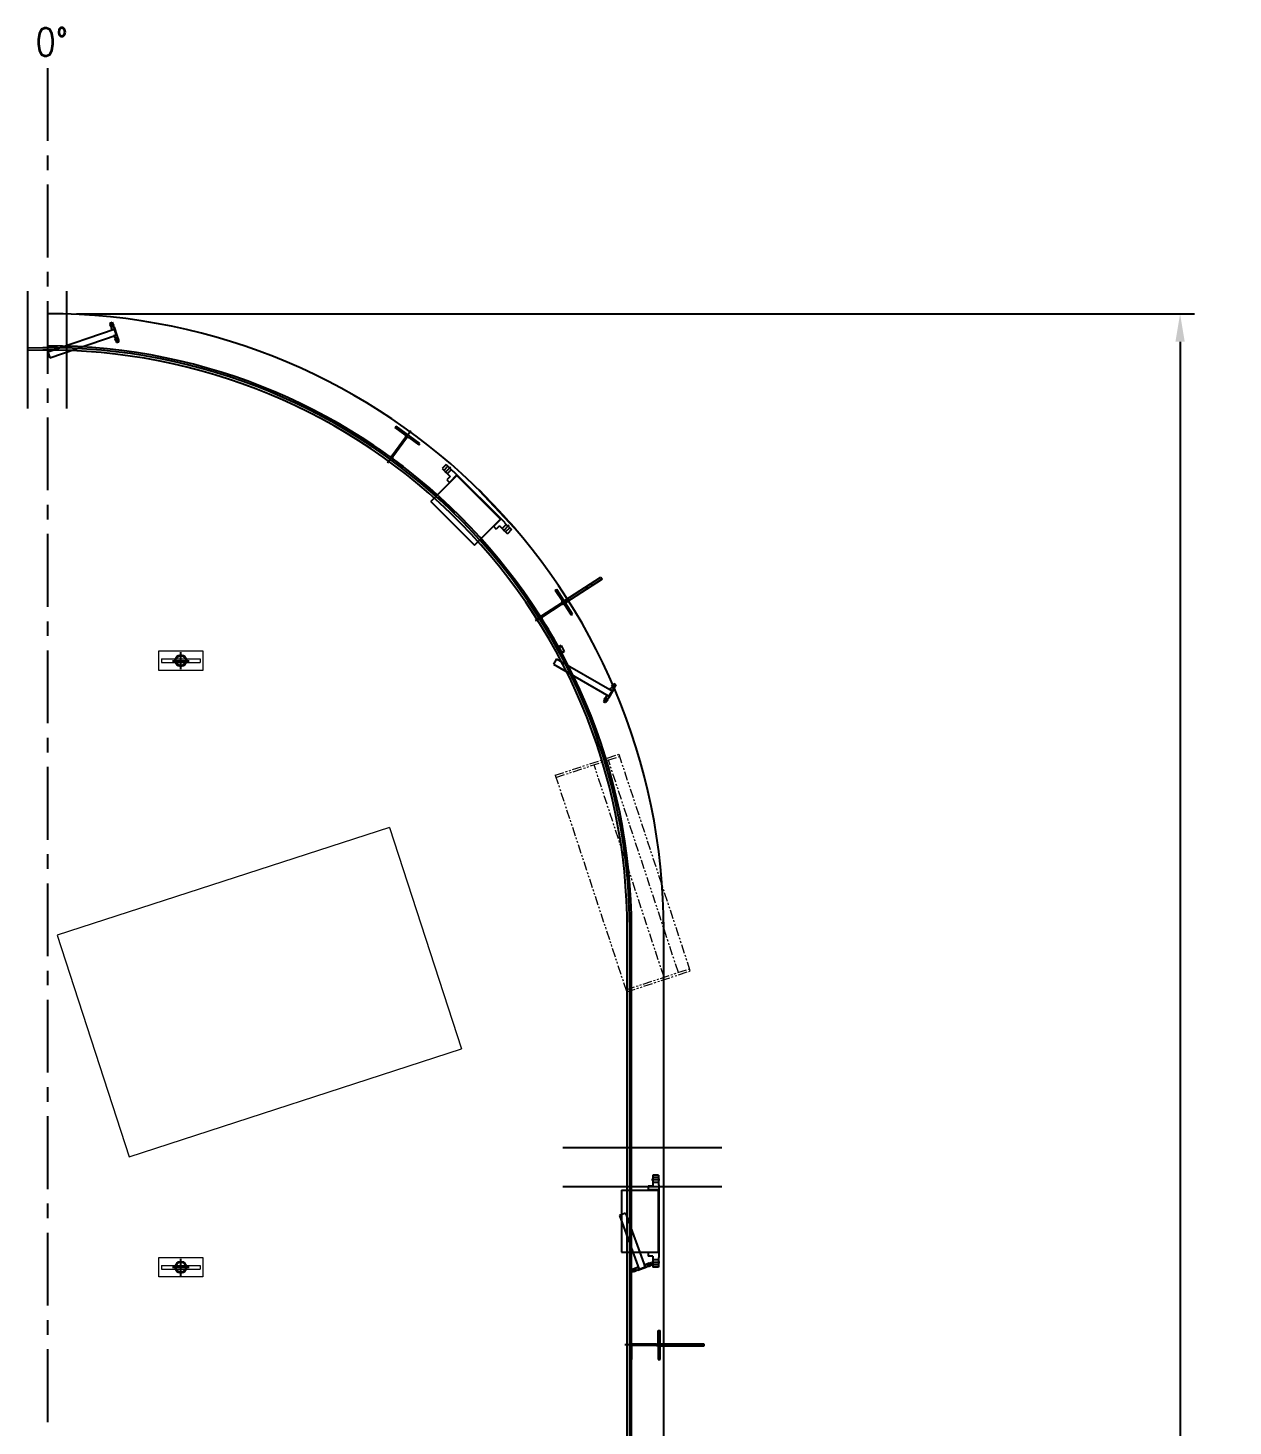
# Model space of a CAD drawing. Extents: x -3358 to -2794, y -13 to 855.
# Drawn here: x -3042.8 to -2794.4, y 567.1 to 855.2 of the extents above; entities that cross this region are included whole.
import ezdxf
from ezdxf.enums import TextEntityAlignment as Align

# ---------------------------------------------------------------- set-up
doc = ezdxf.new("R2010")
doc.units = 0
doc.header["$LTSCALE"] = 12
doc.header["$MEASUREMENT"] = 0
doc.header["$PDMODE"] = 33
doc.header["$PDSIZE"] = -0.5
doc.linetypes.add('CENTER', pattern=[2, 1.25, -0.25, 0.25, -0.25])
doc.linetypes.add('PHANTOM2', pattern=[1.25, 0.625, -0.125, 0.125, -0.125, 0.125, -0.125])
doc.layers.get('Defpoints').update_dxf_attribs({"linetype": 'CONTINUOUS'})
for name, color, linetype in [('1 PIPE', 7, 'CONTINUOUS'), ('1-150-RFSO', 14, 'CONTINUOUS'), ('12 PIPE', 7, 'CONTINUOUS'), ('12-150-RFSO', 14, 'CONTINUOUS'), ('2 PIPE', 7, 'CONTINUOUS'), ('3-4-THRDCPLG', 14, 'CONTINUOUS'), ('6X20', 3, 'CONTINUOUS'), ('CENTER', 6, 'CENTER'), ('COVER', 3, 'CONTINUOUS'), ('DIM', 1, 'CONTINUOUS'), ('EXTERNALS', 3, 'CONTINUOUS'), ('REPAD', 7, 'CONTINUOUS'), ('ROOF', 140, 'CONTINUOUS'), ('SHELL', 40, 'CONTINUOUS'), ('stack conn.', 191, 'CONTINUOUS'), ('TEXT', 4, 'CONTINUOUS')]:
    doc.layers.add(name, color=color, linetype=linetype)
for name, color, linetype, lineweight in [('AM_0', 7, 'CONTINUOUS', 30), ('AM_11', 92, 'PHANTOM2', 25), ('Process-AM_7', 142, 'CENTER', 25)]:
    doc.layers.add(name, color=color, linetype=linetype, lineweight=lineweight)
doc.styles.add('ROMANS', font='ROMANS.shx', dxfattribs={"width": 0.85, "height": 5.76})
doc.styles.get("Standard").update_dxf_attribs({"font": 'sanss___.ttf'})
doc.dimstyles.get("Standard").update_dxf_attribs({"dimtxt": 0.18, "dimasz": 0.18, "dimexe": 0.18, "dimexo": 0.0625, "dimgap": 0.09, "dimtad": 0, "dimtih": 1, "dimtoh": 1, "dimdec": 4, "dimzin": 0, "dimdsep": 46, "dimtxsty": 'Standard', "dimcen": 0.09, "dimadec": 0, "dimazin": 0, "dimtfac": 1, "dimtdec": 4, "dimtofl": 0, "dimtmove": 0, "dimatfit": 3, "dimfxl": 1, "dimtolj": 1, "dimtzin": 0, "dimarcsym": 0})

# ---------------------------------------------------------------- blocks, each defined once
blk = doc.blocks.new('A$C1b871768')
at = {"layer": '6X20'}
for p, q in [((-5.88, 3), (-6.25, 3)), ((-6.25, 3), (-6.25, -3)), ((-5.88, 0.44), (-5.88, 3)), ((-0.38, 3), (0, 3)), ((-0.38, 0.44), (-0.38, 3)), ((0, 3), (0, -3)), ((-5.5, 0.12), (-0.75, 0.12)), ((-5.88, -0.44), (-5.88, -3)), ((-5.5, -0.12), (-0.75, -0.12)), ((-0.38, -0.44), (-0.38, -3)), ((-5.88, -3), (-6.25, -3)), ((-0.38, -3), (0, -3))]:
    blk.add_line(p, q, dxfattribs=at)
for points in [[(-5.5, 0.12, -0.083285), (-5.65, 0.15, -0.09084), (-5.77, 0.22, -0.104065), (-5.85, 0.32, -0.115836), (-5.88, 0.44, -0.115836)], [(-0.75, 0.12, 0.083285), (-0.6, 0.15, 0.09084), (-0.48, 0.22, 0.104065), (-0.4, 0.32, 0.115836), (-0.38, 0.44, 0.115836)], [(-5.5, -0.12, 0.083285), (-5.65, -0.15, 0.09084), (-5.77, -0.22, 0.104065), (-5.85, -0.32, 0.115836), (-5.88, -0.44, 0.115836)], [(-0.75, -0.12, -0.083285), (-0.6, -0.15, -0.09084), (-0.48, -0.22, -0.104065), (-0.4, -0.32, -0.115836), (-0.38, -0.44, -0.115836)]]:
    blk.add_lwpolyline(points, format="xyb", dxfattribs=at)
at = {"layer": 'CENTER'}
blk.add_line((-7.24, 0), (0.99, 0), dxfattribs=at)
blk = doc.blocks.new('A$Cff0bea57')
at = {"layer": '3-4-THRDCPLG'}
for p, q in [((-0.69, 1), (-0.69, 0)), ((-0.69, 1), (0.69, 1)), ((0.69, 0), (-0.69, 0)), ((-0.51, 0.45), (-0.53, 1)), ((-0.51, 0.45), (0.51, 0.45)), ((-0.46, 0.45), (-0.46, 0)), ((0.46, 0.45), (0.46, 0)), ((0.51, 0.45), (0.53, 1)), ((0.69, 1), (0.69, 0))]:
    blk.add_line(p, q, dxfattribs=at)
blk = doc.blocks.new('A$Ce1fdb81c')
at = {"layer": '12 PIPE'}
for p, q in [((-5.58, 3.51), (-0.06, 8.68)), ((-0.06, 8.68), (8.65, -0.63)), ((-5.58, 3.51), (3.14, -5.8)), ((3.14, -5.8), (8.65, -0.63))]:
    blk.add_line(p, q, dxfattribs=at)
at = {"layer": '12-150-RFSO'}
for p, q in [((-2.15, 11), (-3.02, 10.19)), ((-3.02, 10.19), (-1.44, 8.5)), ((-1.81, 10.63), (-2.67, 9.82)), ((-2.15, 11), (-0.78, 9.54)), ((-1.12, 9.9), (-1.99, 9.09)), ((-0.01, 8.81), (-1.61, 7.31)), ((-0.78, 9.54), (-0.74, 9.58)), ((-0.74, 9.58), (9.51, -1.37)), ((-1.44, 8.5), (-2.12, 7.86)), ((-2.12, 7.86), (-1.57, 7.27)), ((7.15, -2.04), (7.7, -2.64)), ((8.79, -0.6), (7.19, -2.09)), ((8.39, -2), (7.7, -2.64)), ((8.39, -2), (9.97, -3.68)), ((9.81, -1.78), (8.94, -2.59)), ((9.47, -1.41), (9.51, -1.37)), ((9.47, -1.41), (10.83, -2.87)), ((10.49, -2.51), (9.62, -3.32)), ((10.83, -2.87), (9.97, -3.68))]:
    blk.add_line(p, q, dxfattribs=at)
at = {"layer": 'CENTER'}
for p, q in [((-1.28, 10.44), (-2.51, 9.29)), ((10.33, -1.97), (9.1, -3.12))]:
    blk.add_line(p, q, dxfattribs=at)
at = {"layer": 'REPAD'}
for p, q in [((-7.78, 7.6), (-7.62, 7.78)), ((7.06, -8.27), (7.26, -8.12))]:
    blk.add_line(p, q, dxfattribs=at)
for points in [[(-4.3, 4.71, 0.009403), (-7.62, 7.78)], [(7.26, -8.12, 0.009403), (4.41, -4.6, 0.009403)]]:
    blk.add_lwpolyline(points, format="xyb", dxfattribs=at)
blk = doc.blocks.new('A$C379cbd7f')
at = {"layer": '2 PIPE'}
for radius in [1.19, 1.03]:
    blk.add_circle((4.5, 2), radius, dxfattribs=at)
at = {"layer": 'EXTERNALS', "lineweight": 18}
for p, q in [((0, 0), (0, 4)), ((0, 4), (9, 4)), ((9, 4), (9, 0)), ((9, 0), (0, 0)), ((0.5, 2.38), (0.5, 1.62)), ((0.5, 2.38), (3.37, 2.38)), ((0.5, 1.62), (3.37, 1.62)), ((3.54, 2.38), (5.46, 2.38)), ((3.54, 1.62), (5.46, 1.62)), ((5.63, 2.38), (8.5, 2.38)), ((5.63, 1.62), (8.5, 1.62)), ((8.5, 2.38), (8.5, 1.62))]:
    blk.add_line(p, q, dxfattribs=at)
at = {"layer": 'Process-AM_7'}
for p, q in [((4.5, 0.25), (4.5, 3.75)), ((2.75, 2), (6.25, 2))]:
    blk.add_line(p, q, dxfattribs=at)
blk = doc.blocks.new('*D254')
at = {"layer": 'Defpoints', "color": 0, "transparency": 16777216}
for p in [(-3038.77, 796.33), (-2805.36, 796.33), (-3038.77, 278.33)]:
    blk.add_point(p, dxfattribs=at)
at = {"layer": 'TEXT', "color": 0, "lineweight": -2, "transparency": 16777216}
for p, q in [((-3032.77, 796.33), (-2802.36, 796.33)), ((-2805.36, 790.57), (-2805.36, 554.75)), ((-2805.36, 284.09), (-2805.36, 519.92)), ((-3032.77, 278.33), (-2802.36, 278.33))]:
    blk.add_line(p, q, dxfattribs=at)
at = {"layer": 'TEXT', "color": 0, "transparency": 16777216}
for points in [[(-2806.32, 790.57), (-2804.4, 790.57), (-2805.36, 796.33)], [(-2806.32, 284.09), (-2804.4, 284.09), (-2805.36, 278.33)]]:
    blk.add_solid(points, dxfattribs=at)
at = {"layer": 'TEXT', "color": 0, "transparency": 16777216, "char_height": 5.76, "attachment_point": 5, "style": 'ROMANS'}
for s, insert in [('\\A1;43\'-2"', (-2805.36, 545.56)), ('\\A1;[518]', (-2805.36, 528.14))]:
    blk.add_mtext(s, dxfattribs=dict(at, insert=insert))

msp = doc.modelspace()

# ---------------------------------------------------------------- linework, layer by layer
at = {"layer": '1 PIPE'}
for p, q in [((-3038.68714, 788.46047), (-3025.01063, 793.16967)), ((-3025.01063, 793.16967), (-3024.58251, 791.92631)), ((-3038.25902, 787.21711), (-3024.58251, 791.92631)), ((-3038.68714, 788.46047), (-3038.25902, 787.21711)), ((-2933.82294, 725.22563), (-2934.48044, 724.08681)), ((-2934.48044, 724.08681), (-2923.0599, 717.49315)), ((-2933.82294, 725.22563), (-2922.4024, 718.63198)), ((-2922.4024, 718.63198), (-2923.0599, 717.49315)), ((-2919.65198, 610.96753), (-2920.88768, 610.51778)), ((-2919.65198, 610.96753), (-2915.60559, 599.85015)), ((-2920.88768, 610.51778), (-2916.84128, 599.4004)), ((-2915.60559, 599.85015), (-2916.84128, 599.4004))]:
    msp.add_line(p, q, dxfattribs=at)
at = {"layer": '1-150-RFSO'}
for p, q in [((-3025.90206, 794.41478), (-3025.4293, 794.57757)), ((-3025.90206, 794.41478), (-3025.52563, 793.32153)), ((-3025.34791, 794.34119), (-3025.82067, 794.1784)), ((-3025.14443, 793.75024), (-3025.61719, 793.58745)), ((-3025.58472, 793.30118), (-3025.52563, 793.32153)), ((-3025.58472, 793.30118), (-3025.48339, 793.00689)), ((-3024.89976, 793.23164), (-3025.49071, 793.02816)), ((-3025.4293, 794.57757), (-3025.06304, 793.51386)), ((-3025.06304, 793.51386), (-3025.00394, 793.53421)), ((-3025.00394, 793.53421), (-3024.35281, 791.64317)), ((-3025.05526, 791.76353), (-3024.95393, 791.46924)), ((-3024.45699, 791.94573), (-3025.04794, 791.74225)), ((-3024.95393, 791.46924), (-3024.89484, 791.48958)), ((-3024.89484, 791.48958), (-3024.5184, 790.39633)), ((-3024.33051, 791.38644), (-3024.80327, 791.22366)), ((-3024.12703, 790.79549), (-3024.59979, 790.63271)), ((-3024.5184, 790.39633), (-3024.04564, 790.55911)), ((-3024.4119, 791.62282), (-3024.35281, 791.64317)), ((-3024.4119, 791.62282), (-3024.04564, 790.55911)), ((-2923.59441, 717.44235), (-2924.17253, 716.44101)), ((-2923.49291, 717.74315), (-2923.64854, 717.4736)), ((-2923.64854, 717.4736), (-2923.59441, 717.44235)), ((-2922.9629, 717.41117), (-2923.50416, 717.72367)), ((-2922.1229, 718.86609), (-2923.1229, 717.13404)), ((-2922.67979, 719.15153), (-2922.83541, 718.88198)), ((-2922.2829, 718.58896), (-2922.82416, 718.90146)), ((-2922.67979, 719.15153), (-2922.62566, 719.12028)), ((-2922.04753, 720.12162), (-2922.62566, 719.12028)), ((-2922.05202, 719.11385), (-2922.48503, 719.36385)), ((-2921.61452, 719.87162), (-2922.17702, 718.89734)), ((-2922.17702, 718.89734), (-2922.1229, 718.86609)), ((-2921.73952, 719.65511), (-2922.17253, 719.90511)), ((-2922.04753, 720.12162), (-2921.61452, 719.87162)), ((-2924.17253, 716.44101), (-2923.73952, 716.19101)), ((-2923.61452, 716.40752), (-2924.04753, 716.65752)), ((-2923.17702, 717.16529), (-2923.73952, 716.19101)), ((-2923.30202, 716.94878), (-2923.73503, 717.19878)), ((-2923.17702, 717.16529), (-2923.1229, 717.13404)), ((-2917.2834, 599.70506), (-2918.36992, 599.3096)), ((-2918.36992, 599.3096), (-2918.19891, 598.83975)), ((-2917.96398, 598.92526), (-2918.13499, 599.3951)), ((-2917.37668, 599.13902), (-2917.54769, 599.60887)), ((-2917.01229, 599.87024), (-2917.30477, 599.76379)), ((-2917.30477, 599.76379), (-2917.2834, 599.70506)), ((-2915.24099, 599.84983), (-2917.12038, 599.16579)), ((-2916.81968, 599.27524), (-2917.03344, 599.86255)), ((-2915.48412, 600.42645), (-2915.7766, 600.32)), ((-2915.54169, 599.74039), (-2915.75546, 600.3277)), ((-2915.48412, 600.42645), (-2915.46274, 600.36772)), ((-2914.37622, 600.76318), (-2915.46274, 600.36772)), ((-2914.20521, 600.29334), (-2915.26237, 599.90857)), ((-2915.26237, 599.90857), (-2915.24099, 599.84983)), ((-2915.02744, 599.99407), (-2915.19846, 600.46392)), ((-2914.44014, 600.20783), (-2914.61115, 600.67768)), ((-2914.37622, 600.76318), (-2914.20521, 600.29334)), ((-2917.14175, 599.22452), (-2918.19891, 598.83975)), ((-2917.14175, 599.22452), (-2917.12038, 599.16579))]:
    msp.add_line(p, q, dxfattribs=at)
at = {"layer": '12 PIPE'}
for p, q in [((-2920.43738, 615.70721), (-2920.43738, 602.95721)), ((-2920.43738, 615.70721), (-2912.88307, 615.70721)), ((-2912.88307, 615.70721), (-2912.88307, 602.95721)), ((-2920.43738, 602.95721), (-2912.88307, 602.95721))]:
    msp.add_line(p, q, dxfattribs=at)
at = {"layer": '12-150-RFSO'}
for p, q in [((-2914.00807, 618.83221), (-2914.00807, 616.51971)), ((-2912.82057, 618.83221), (-2914.00807, 618.83221)), ((-2912.82057, 618.33221), (-2914.00807, 618.33221)), ((-2912.82057, 617.33221), (-2914.00807, 617.33221)), ((-2912.82057, 618.83221), (-2912.82057, 616.83221)), ((-2912.82057, 616.83221), (-2912.75807, 616.83221)), ((-2912.75807, 616.83221), (-2912.75807, 601.83221)), ((-2914.00807, 616.51971), (-2914.94557, 616.51971)), ((-2914.94557, 616.51971), (-2914.94557, 615.70721)), ((-2912.75807, 615.77221), (-2914.94557, 615.77221)), ((-2914.94557, 602.95721), (-2914.94557, 602.14471)), ((-2912.75807, 602.89221), (-2914.94557, 602.89221)), ((-2914.00807, 602.14471), (-2914.94557, 602.14471)), ((-2914.00807, 602.14471), (-2914.00807, 599.83221)), ((-2912.82057, 601.33221), (-2914.00807, 601.33221)), ((-2912.82057, 600.33221), (-2914.00807, 600.33221)), ((-2912.82057, 599.83221), (-2914.00807, 599.83221)), ((-2912.82057, 601.83221), (-2912.82057, 599.83221)), ((-2912.82057, 601.83221), (-2912.75807, 601.83221))]:
    msp.add_line(p, q, dxfattribs=at)
at = {"layer": 'AM_0'}
msp.add_line((-2949.79229, 759.95486), (-2942.44709, 752.10561), dxfattribs=at)
at = {"layer": 'AM_11', "lineweight": 18, "ltscale": 0.25}
for p, q in [((-2934.10879, 701.22617), (-2921.02045, 705.53555)), ((-2933.9635, 700.78491), (-2920.87516, 705.09429)), ((-2911.70239, 659.61061), (-2926.11049, 703.37054)), ((-2908.74816, 660.5833), (-2923.15626, 704.34323)), ((-2921.02045, 705.53555), (-2906.31931, 660.88562)), ((-2934.10879, 701.22617), (-2919.40765, 656.57624)), ((-2919.5554, 657.02498), (-2906.46706, 661.33436)), ((-2919.40765, 656.57624), (-2906.31931, 660.88562))]:
    msp.add_line(p, q, dxfattribs=at)
at = {"layer": 'CENTER'}
for p, q in [((-3038.76721, 846.93873), (-3038.76721, 227.72569)), ((-3025.01168, 794.12645), (-3025.95342, 793.80219)), ((-3023.99428, 791.17171), (-3024.93602, 790.84744)), ((-2921.68099, 719.26048), (-2922.54356, 719.75848)), ((-2923.24349, 716.55415), (-2924.10606, 717.05215)), ((-2912.57256, 617.83221), (-2914.25607, 617.83221)), ((-2917.58551, 598.79909), (-2917.92616, 599.73503)), ((-2914.64897, 599.8679), (-2914.98962, 600.80385)), ((-2912.57256, 600.83221), (-2914.25607, 600.83221))]:
    msp.add_line(p, q, dxfattribs=at)
at = {"layer": 'COVER'}
for p, q in [((-2932.298, 737.17647), (-2924.73919, 742.06158)), ((-2924.46779, 741.64165), (-2932.02661, 736.75653)), ((-2926.78637, 740.73853), (-2926.51497, 740.3186)), ((-2924.73919, 742.06158), (-2924.46779, 741.64165)), ((-2927.73122, 740.12789), (-2927.45982, 739.70796)), ((-2932.02661, 736.75653), (-2932.298, 737.17647)), ((-2912.51721, 584.08221), (-2903.51721, 584.08221)), ((-2912.51721, 583.58221), (-2912.51721, 584.08221)), ((-2903.51721, 583.58221), (-2912.51721, 583.58221)), ((-2907.07971, 584.08221), (-2907.07971, 583.58221)), ((-2905.95471, 584.08221), (-2905.95471, 583.58221)), ((-2903.51721, 584.08221), (-2903.51721, 583.58221))]:
    msp.add_line(p, q, dxfattribs=at)
at = {"layer": 'Defpoints'}
for p, q in [((-3042.76721, 776.80403), (-3042.76721, 800.99135)), ((-3034.76721, 776.80403), (-3034.76721, 800.99135)), ((-2899.80511, 624.43581), (-2932.56839, 624.43581)), ((-2899.80511, 616.43581), (-2932.56839, 616.43581))]:
    msp.add_line(p, q, dxfattribs=at)
at = {"layer": 'REPAD'}
for p, q in [((-2958.18549, 758.2512), (-2958.01761, 758.43645)), ((-2944.70325, 743.84377), (-2944.50728, 743.999)), ((-2918.76721, 620.20721), (-2918.51721, 620.20721)), ((-2918.76721, 598.45721), (-2918.51721, 598.45721))]:
    msp.add_line(p, q, dxfattribs=at)
at = {"layer": 'REPAD', "lineweight": 18, "ltscale": 0.25}
for p, q in [((-2968.28776, 690.48356), (-3036.76383, 668.23434)), ((-2968.28776, 690.48356), (-2953.45494, 644.83285)), ((-3036.76383, 668.23434), (-3021.93101, 622.58363)), ((-3021.93101, 622.58363), (-2953.45494, 644.83285))]:
    msp.add_line(p, q, dxfattribs=at)
at = {"layer": 'REPAD'}
for points in [[(-2954.72555, 755.33839, 0.00939913), (-2958.01761, 758.43645)], [(-2944.50728, 743.999, 0.00939913), (-2947.38036, 747.48915, 0.00939913)]]:
    msp.add_lwpolyline(points, format="xyb", dxfattribs=at)
for points in [[(-2918.51721, 615.70721), (-2918.51721, 620.20721)], [(-2918.51721, 602.95721), (-2918.51721, 598.45721)]]:
    msp.add_lwpolyline(points, dxfattribs=at)
at = {"layer": 'ROOF'}
msp.add_lwpolyline([(-3038.76721, 284.95721, 0.414213562), (-2918.39221, 405.33221), (-2918.39221, 669.33221, 0.414213562), (-3038.76721, 789.70721, 0.414213562)], format="xyb", dxfattribs=at)
at = {"layer": 'SHELL'}
msp.add_line((-2911.76721, 405.33221), (-2911.76721, 669.33221), dxfattribs=at)
for points in [[(-3042.76721, 285.39889, 0.424012536), (-2918.76721, 405.33221), (-2918.76721, 669.33221, 0.424012536), (-3042.76721, 789.26552, 0.424012536)], [(-3042.76721, 285.89917, 0.424053695), (-2919.26721, 405.33221), (-2919.26721, 669.33221, 0.424053695), (-3042.76721, 788.76524, 0.424053695)]]:
    msp.add_lwpolyline(points, format="xyb", dxfattribs=at)
msp.add_arc((-3038.76721, 669.33221), 127, 0, 90, dxfattribs=at)
at = {"layer": 'stack conn.'}
msp.add_line((-2919.26721, 638.53282), (-2919.31636, 639.0304), dxfattribs=at)

# ---------------------------------------------------------------- block references
at = {"layer": 'COVER'}
for name, p, rotation in [('A$C1b871768', (-2968.1202, 766.33221), 233.9334117402118), ('A$Ce1fdb81c', (-2954.06262, 754.33299), 1.999999999999977), ('A$C1b871768', (-2937.41148, 733.57406), 212.8738346044825), ('A$Cff0bea57', (-2933.4512, 726.85211), 298.6418143232518), ('A$C1b871768', (-2918.76721, 583.83221), 180)]:
    msp.add_blockref(name, p, dxfattribs=dict(at, rotation=rotation))
for p in [(-3015.76696, 722.83221), (-3015.76696, 597.83221)]:
    msp.add_blockref('A$C379cbd7f', p, dxfattribs=at)

# ---------------------------------------------------------------- texts
at = {"layer": 'DIM', "style": 'ROMANS', "width": 0.85}
msp.add_text('0%%D', height=5.76, dxfattribs=at).set_placement((-3037.86702, 852.32631), align=Align.MIDDLE_CENTER)

# ---------------------------------------------------------------- dimensions: what is measured, and where the dimension line sits
at = {"layer": 'TEXT'}
dim = msp.add_linear_dim(base=(-2805.35899, 796.33221), p1=(-3038.76721, 278.33221), p2=(-3038.76721, 796.33221), angle=90, dimstyle='Standard', override={"dimscale": 48, "dimtxt": 5.76, "dimasz": 0.12, "dimexe": 0.0625, "dimexo": 0.125, "dimgap": 0.1, "dimzin": 3, "dimlunit": 4, "dimpost": '\\X', "dimtxsty": 'ROMANS', "dimcen": 0}, dxfattribs=at)
dim.commit()
dim.dimension.update_dxf_attribs({"geometry": '*D254', "text_midpoint": (-2805.35899, 537.33221)})

doc.saveas('drawing.dxf')
